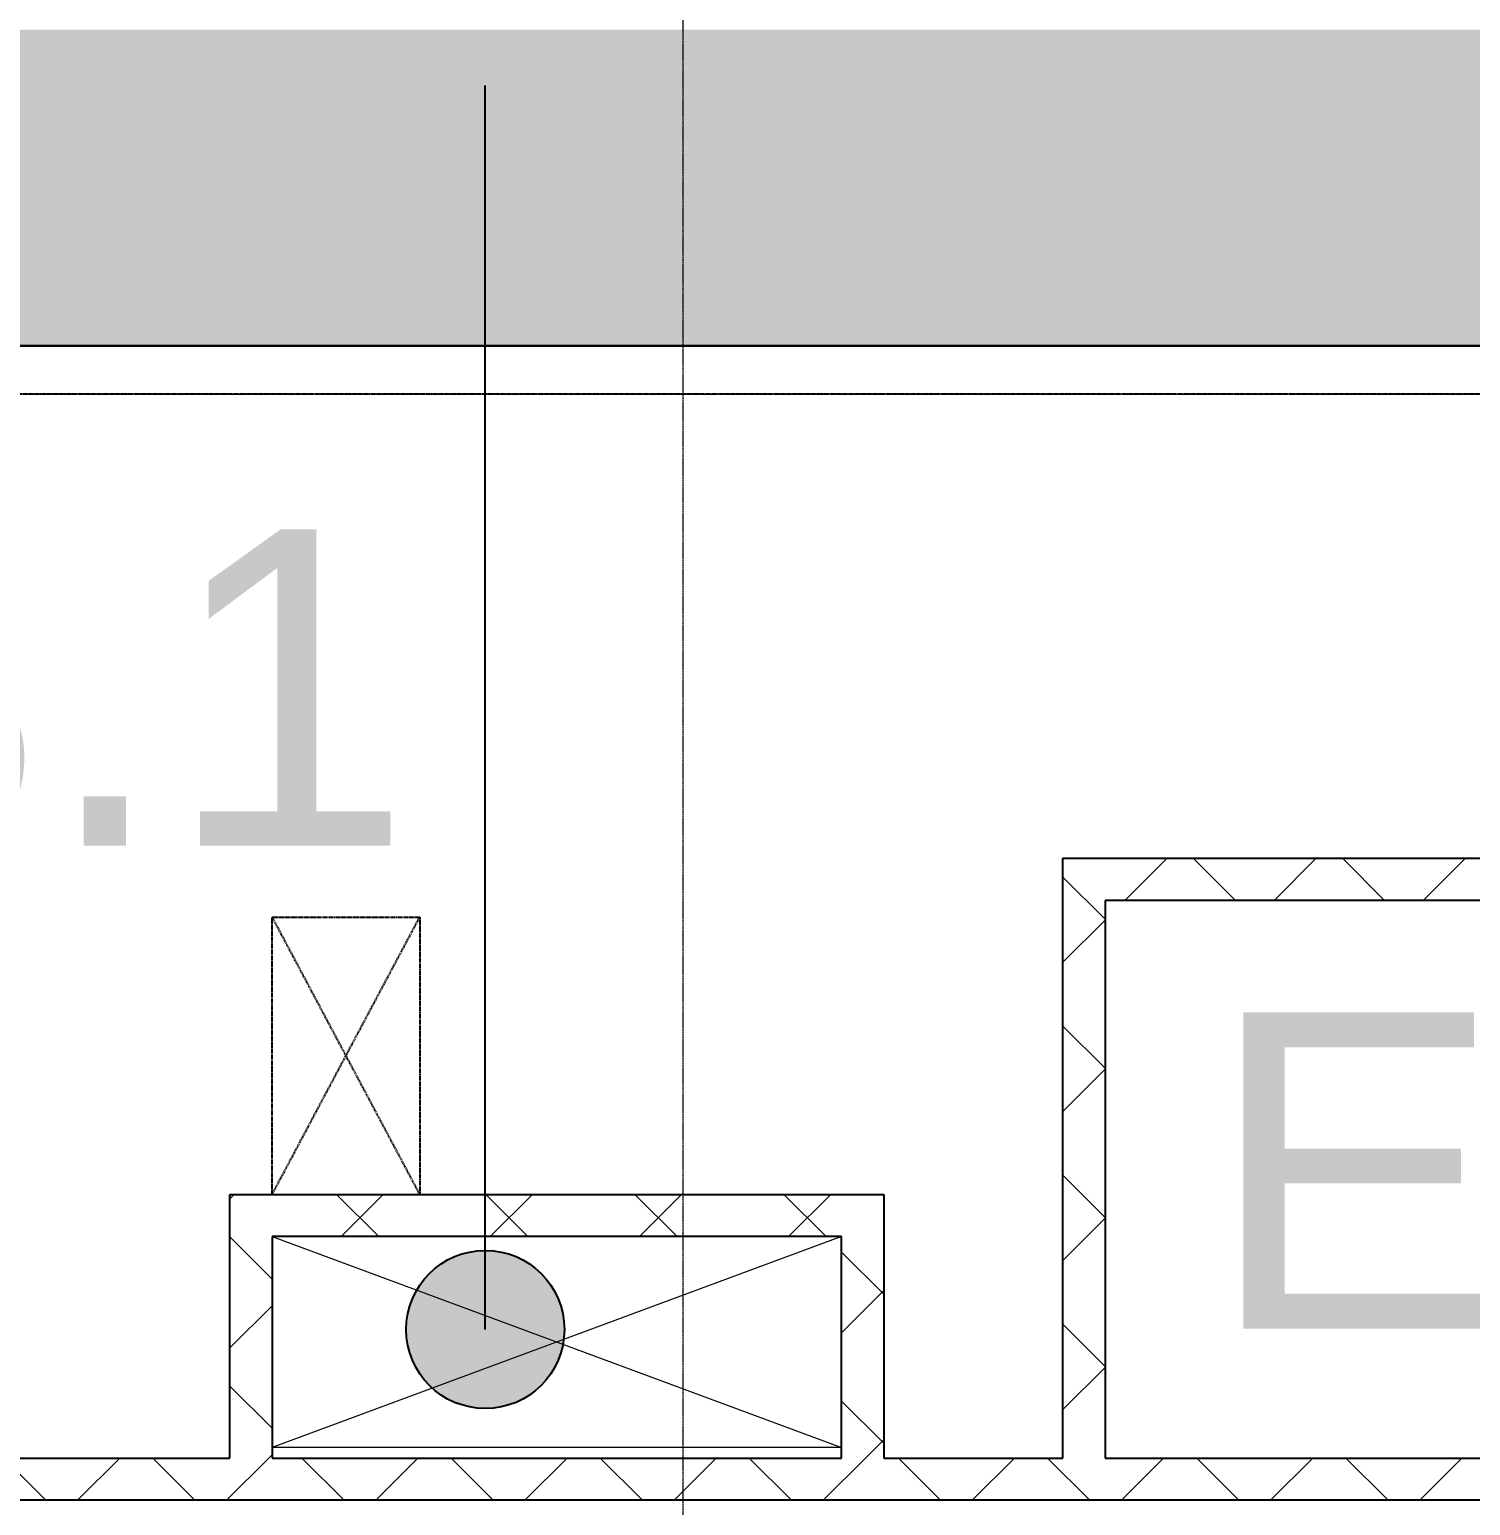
# Model space of a CAD drawing. Header units: millimetres. Extents: x 813027 to 1148939, y -931049 to -10.
# Drawn here: x 939940 to 946772, y -110610 to -103610 of the extents above; entities that cross this region are included whole.
import ezdxf

# ---------------------------------------------------------------- set-up
doc = ezdxf.new("R2010")
doc.units = ezdxf.units.MM
doc.linetypes.add('DPA_Grid _ Level 500', pattern=[5.5, 2.75, -0.75, 1.25, -0.75])
doc.linetypes.add('DPA_Hidden 100', pattern=[6, 4, -2])
for name, color, linetype, lineweight in [('_ _ A-DETL-OPENING', 1, 'Continuous', 9), ('A-DETL', 1, 'Continuous', 25), ('A-ROOM-IDEN', 3, 'Continuous', 25), ('A-WALL-PATT', 1, 'Continuous', 25), ('I-WALL', 5, 'Continuous', 25), ('S-GRID', 251, 'Continuous', 9), ('WALL-A', 3, 'Continuous', 25)]:
    doc.layers.add(name, color=color, linetype=linetype, lineweight=lineweight)
doc.styles.add('Arial_1', font='arial.ttf', dxfattribs={"height": 1500})
pattern_1 = [(50, (-6.3, 1.8), (4554.602, -398.476), [476.25, -5238.75]), (355, (-6.3, 2), (-881.071, 4776.42), [381, -4191]), (100.451, (373, -31.4), (3673.565, 4377.916), [404.75, -4452.252]), (46.184, (-6.3, 1272), (6776.98, -1051.07), [714.375, -7858.125]), (96.636, (558.4, 1184), (5935.065, 6185.69), [607.126, -6678.38]), (351.184, (-6, 1272), (5935.12, 6185.636), [571.5, -6286.5]), (21, (628.7, 954.3), (3790.36, -2556.63), [476.25, -5238.75]), (326, (628.7, 954.3), (1545.052, 4604.703), [381, -4191]), (71.451, (944.5, 741.2), (5335.428, 2048.032), [404.75, -4452.252]), (37.5, (-6.3, 1.8), (77.215, 2113.876), [16.764, -4123.436, 16.764, -4237.736, -4206.875]), (37.5, (-6.3, 1.8), (77.215, 2113.876), [-8394.7, 16.764, -4190.111]), (7.5, (-6.3, 1.8), (1670.4916, 2504.5144), [16.764, -2408.936, 16.764, -4028.186, -1603.375]), (7.5, (-6.3, 1.8), (1670.4916, 2504.5144), [-6470.65, 16.764, -1586.611]), (327.5, (-1422.4, 1.8), (3389.7725, -143.2234), [16.764, -1570.736, 16.764, -4936.236, -6572.25]), (327.5, (-1422.4, 1.8), (3389.7725, -143.2234), [-6540.5, 16.764, -6555.486]), (317.5, (-2057.4, 1.8), (3703.232, 635.667), [16.764, -2046.986, 16.764, -3272.536, -4667.25]), (317.5, (-2057.4, 1.8), (3703.232, 635.667), [-5353.05, 16.764, -4650.486])]
pattern_2 = [(45, (-6.33, 1.8), (-353.5534, 353.5534), []), (135, (-6.33, 1.8), (-353.5534, -353.5534), [])]

msp = doc.modelspace()

# ---------------------------------------------------------------- hatches: boundary and pattern name
at = {"layer": 'A-ROOM-IDEN'}
h = msp.add_hatch(color=256, dxfattribs=at)
edge = h.paths.add_edge_path()
edge.add_arc((942101, -109775.3), 375, 0, 360)
at = {"layer": 'A-WALL-PATT', "lineweight": 9}
h = msp.add_hatch(dxfattribs=at)
h.set_pattern_fill('FP_1', color=256, style=0, pattern_type=2)
h.set_pattern_definition(pattern_1)
h.paths.add_polyline_path([(878999.3, -105110), (982680.2, -105110), (982708.3, -103610), (878767.7, -103610)])
h = msp.add_hatch(dxfattribs=at)
h.set_pattern_fill('FP_1', color=256, style=0, pattern_type=2)
h.set_pattern_definition(pattern_1)
h.paths.add_polyline_path([(878999.3, -105110), (982680.2, -105110), (982708.3, -103610), (878767.7, -103610)])
h = msp.add_hatch(dxfattribs=at)
h.set_pattern_fill('FP_2', color=256, style=0, pattern_type=2)
h.set_pattern_definition(pattern_2)
h.paths.add_polyline_path([(944840, -110385), (945040, -110385), (945040, -107540.1), (944840, -107540.1), (944840, -109275.6)])
h = msp.add_hatch(dxfattribs=at)
h.set_pattern_fill('FP_2', color=256, style=0, pattern_type=2)
h.set_pattern_definition(pattern_2)
h.paths.add_polyline_path([(950240, -107740.1), (950240, -107540.1), (945040, -107540.1), (945040, -107740.1)])
h = msp.add_hatch(dxfattribs=at)
h.set_pattern_fill('FP_2', color=256, style=0, pattern_type=2)
h.set_pattern_definition(pattern_2)
h.paths.add_polyline_path([(940890, -110385), (941090, -110385), (941090, -109135), (940890, -109135), (940890, -109275.6)])
h = msp.add_hatch(dxfattribs=at)
h.set_pattern_fill('FP_2', color=256, style=0, pattern_type=2)
h.set_pattern_definition(pattern_2)
h.paths.add_polyline_path([(943790, -109335), (943790, -109135), (941090, -109135), (941090, -109335), (942783.4, -109335)])
h = msp.add_hatch(dxfattribs=at)
h.set_pattern_fill('FP_2', color=256, style=0, pattern_type=2)
h.set_pattern_definition(pattern_2)
h.paths.add_polyline_path([(943790, -110385), (943990, -110385), (943990, -109135), (943790, -109135), (943790, -109335)])
h = msp.add_hatch(dxfattribs=at)
h.set_pattern_fill('FP_2', color=256, style=0, pattern_type=2)
h.set_pattern_definition(pattern_2)
h.paths.add_polyline_path([(946000.5, -110585), (950240, -110585), (950240, -110385), (933140, -110385), (933140, -110585), (944928.1, -110585)])
h.paths.add_polyline_path([(927640, -110585), (929240, -110585), (929240, -110385), (926781.5, -110385), (926781.5, -110585), (927440, -110585)])

# ---------------------------------------------------------------- linework, layer by layer
at = {"layer": '_ _ A-DETL-OPENING'}
for p, q in [((941090, -110335), (941090, -109335)), ((941090, -109335), (943790, -109335)), ((943790, -109335), (941090, -110335)), ((941090, -109335), (943790, -110335)), ((943790, -109335), (943790, -110335)), ((943790, -110335), (941090, -110335))]:
    msp.add_line(p, q, dxfattribs=at)
at = {"layer": 'A-DETL', "linetype": 'DPA_Hidden 100'}
for p, q in [((988810, -105340), (879034.8, -105340)), ((941090, -107820), (941790, -107820)), ((941090, -109136), (941090, -107820)), ((941090, -109136), (941790, -107820)), ((941090, -107820), (941790, -109136)), ((941790, -107820), (941790, -109136)), ((941790, -109136), (941090, -109136))]:
    msp.add_line(p, q, dxfattribs=at)
at = {"layer": 'A-ROOM-IDEN'}
msp.add_line((942101, -109775.3), (942101, -103875.3), dxfattribs=at)
msp.add_circle((942101, -109775.3), 375, dxfattribs=at)
at = {"layer": 'I-WALL'}
msp.add_line((878999.3, -105110), (982680.2, -105110), dxfattribs=at)
at = {"layer": 'S-GRID', "linetype": 'DPA_Grid _ Level 500'}
for p, q in [((943040, -191381.7), (943040, -15135.4)), ((847220.5, -105340), (1079421.7, -105340))]:
    msp.add_line(p, q, dxfattribs=at)
at = {"layer": 'WALL-A'}
for p, q in [((982680.2, -105110), (878999.3, -105110)), ((944840, -110385), (944840, -107540.1)), ((944840, -107540.1), (945040, -107540.1)), ((945040, -107540.1), (950240, -107540.1)), ((945040, -107740.1), (945040, -110385)), ((950240, -107740.1), (945040, -107740.1)), ((940890, -110385), (940890, -109135)), ((940890, -109135), (941090, -109135)), ((941090, -109135), (943790, -109135)), ((943790, -109135), (943990, -109135)), ((943990, -109135), (943990, -110385)), ((941090, -109335), (941090, -110385)), ((943790, -109335), (941090, -109335)), ((943790, -110385), (943790, -109335)), ((933140, -110385), (940890, -110385)), ((941090, -110385), (943790, -110385)), ((943990, -110385), (944840, -110385)), ((945040, -110385), (950240, -110385)), ((950240, -110585), (933140, -110585))]:
    msp.add_line(p, q, dxfattribs=at)

# ---------------------------------------------------------------- texts
at = {"layer": 'A-ROOM-IDEN', "lineweight": 9, "char_height": 1500, "attachment_point": 1, "style": 'Arial_1'}
for s, insert, width in [('E38.1', (936278.1, -105980.5), 6774.259), ('E9.2', (945523.9, -108271.1), 5331.222)]:
    msp.add_mtext(s, dxfattribs=dict(at, insert=insert, width=width))

doc.saveas('drawing.dxf')
